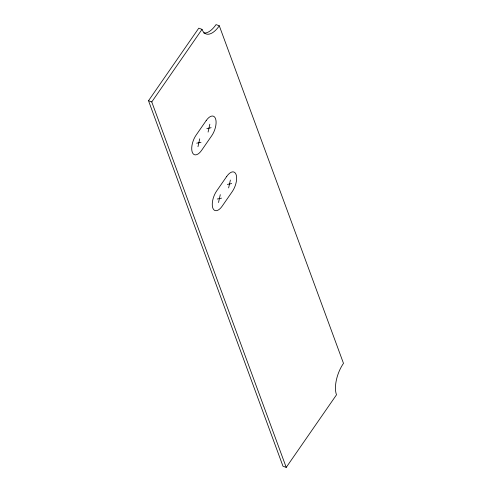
<?xml version="1.0" encoding="UTF-8"?>
<svg xmlns="http://www.w3.org/2000/svg" width="492" height="492" viewBox="0 0 492 492"><rect width="100%" height="100%" fill="white"/><g stroke="black" fill="none" stroke-linecap="round" stroke-linejoin="round"><path stroke-width="0.74" d="M197.981 146.684L199.727 138.812M208.091 132.084L209.838 124.218M218.522 202.519L220.275 194.654M228.632 187.926L230.379 180.054M148.51 100.737L198.78 28.155L202.028 29.36A23.536 11.021 -69.7 0 0 219.297 25.805L343.49 363.342A23.536 11.021 -69.7 0 0 336.491 394.818L286.227 467.4L282.974 466.195L148.51 100.737L151.764 101.942L286.227 467.4M151.764 101.942L202.028 29.36M206.806 128.596L211.123 127.705M196.695 143.19L201.013 142.305M227.347 184.432L231.664 183.547M217.236 199.032L221.554 198.141M219.297 25.805L216.049 24.6A23.536 11.021 -69.7 0 1 203.676 32.964M206.179 120.589L196.068 135.189A12.749 5.972 -69.7 0 0 192.28 152.237A12.749 5.972 -69.7 0 0 201.634 150.312L211.745 135.712A12.749 5.972 -69.7 0 0 215.533 118.664A12.749 5.972 -69.7 0 0 206.179 120.589M226.726 176.425L216.615 191.025A12.749 5.972 -69.7 0 0 212.827 208.073A12.749 5.972 -69.7 0 0 222.181 206.148L232.292 191.548A12.749 5.972 -69.7 0 0 236.08 174.5A12.749 5.972 -69.7 0 0 226.726 176.425"/></g></svg>
